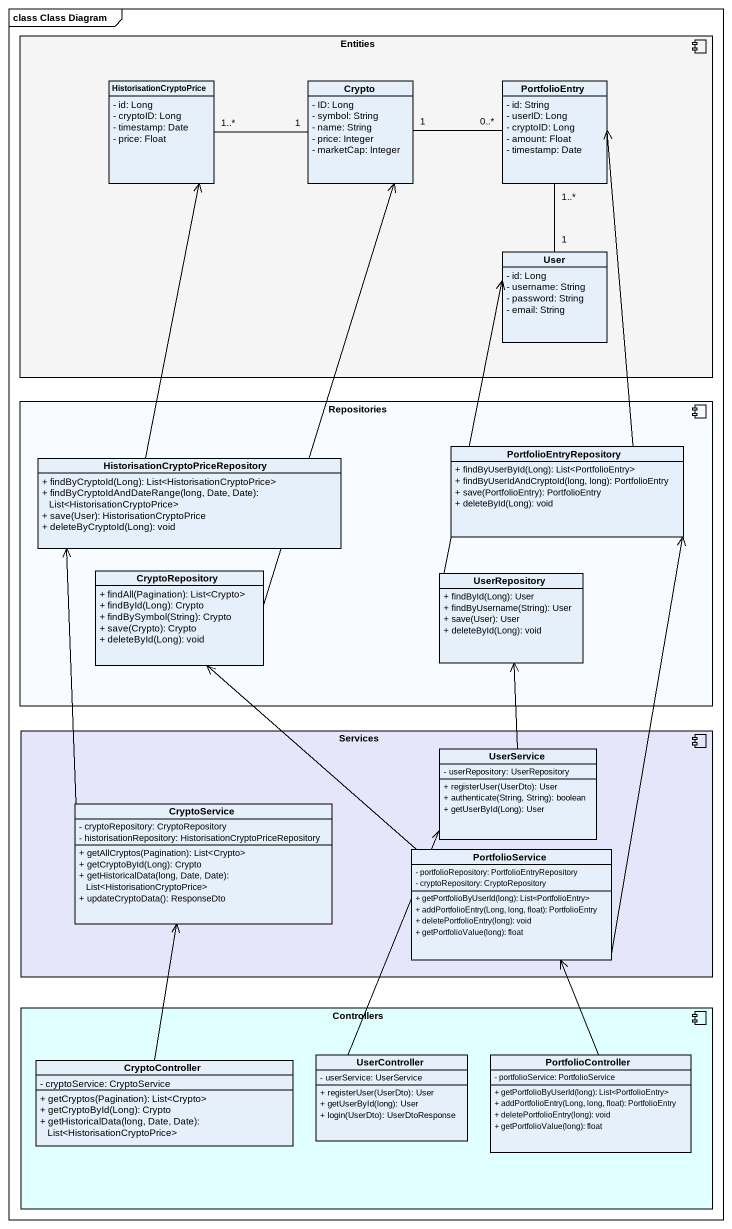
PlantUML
@startuml
mainframe class Class Diagram
hide circle
hide empty members
skinparam classAttributeIconSize 0
component Entities #F5F5F5 {
  class HistorisationCryptoPrice {
    - id: Long
    - cryptoID: Long
    - timestamp: Date
    - price: Float
  }
  class Crypto {
    - ID: Long
    - symbol: String
    - name: String
    - price: Integer
    - marketCap: Integer
  }
  class PortfolioEntry {
    - id: String
    - userID: Long
    - cryptoID: Long
    - amount: Float
    - timestamp: Date
  }
  class User {
    - id: Long
    - username: String
    - password: String
    - email: String
  }
}
component Repositories {
  class "HistorisationCryptoPriceRepository" as HistorisationCryptoPriceRepo {
    + findByCryptoId(Long): List<HistorisationCryptoPrice>
    + findByCryptoIdAndDateRange(long, Date, Date): List<HistorisationCryptoPrice>
    + save(User): HistorisationCryptoPrice
    + deleteByCryptoId(Long): void
  }
  class PortfolioEntryRepository {
    + findByUserById(Long): List<PortfolioEntry>
    + findByUserIdAndCryptoId(long, long): PortfolioEntry
    + save(PortfolioEntry): PortfolioEntry
    + deleteById(Long): void
  }
  class CryptoRepository {
    + findAll(Pagination): List<Crypto>
    + findById(Long): Crypto
    + findBySymbol(String): Crypto
    + save(Crypto): Crypto
    + deleteById(Long): void
  }
  class UserRepository {
    + findById(Long): User
    + findByUsername(String): User
    + save(User): User
    + deleteById(Long): void
  }
}
component Services #E6E6FA {
  class UserService {
    - userRepository: UserRepository
    + registerUser(UserDto): User
    + authenticate(String, String): boolean
    + getUserById(Long): User
  }
  class CryptoService {
    - cryptoRepository: CryptoRepository
    - historisationRepository: HistorisationCryptoPriceRepository
    + getAllCryptos(Pagination): List<Crypto>
    + getCryptoById(Long): Crypto
    + getHistoricalData(long, Date, Date): List<HistorisationCryptoPrice>
    + updateCryptoData(): ResponseDto
  }
  class PortfolioService {
    - portfolioRepository: PortfolioEntryRepository
    - cryptoRepository: CryptoRepository
    + getPortfolioByUserId(long): List<PortfolioEntry>
    + addPortfolioEntry(Long, long, float): PortfolioEntry
    + deletePortfolioEntry(long): void
    + getPortfolioValue(long): float
  }
}
component Controllers #E0FFFF {
  class CryptoController {
    - cryptoService: CryptoService
    + getCryptos(Pagination): List<Crypto>
    + getCryptoById(Long): Crypto
    + getHistoricalData(long, Date, Date): List<HistorisationCryptoPrice>
  }
  class UserController {
    - userService: UserService
    + registerUser(UserDto): User
    + getUserById(long): User
    + login(UserDto): UserDtoResponse
  }
  class PortfolioController {
    - portfolioService: PortfolioService
    + getPortfolioByUserId(long): List<PortfolioEntry>
    + addPortfolioEntry(Long, long, float): PortfolioEntry
    + deletePortfolioEntry(long): void
    + getPortfolioValue(long): float
  }
}
Crypto "1" -left- "1..*" HistorisationCryptoPrice
Crypto "1" -right- "0..*" PortfolioEntry
User "1" -up- "1..*" PortfolioEntry
HistorisationCryptoPriceRepo -up-> HistorisationCryptoPrice
PortfolioEntryRepository -up-> PortfolioEntry
CryptoRepository -up-> Crypto
UserRepository -up-> User
UserService -up-> UserRepository
CryptoService -up-> HistorisationCryptoPriceRepo
PortfolioService -up-> PortfolioEntryRepository
PortfolioService -up-> CryptoRepository
CryptoController -up-> CryptoService
UserController -up-> UserService
PortfolioController -up-> PortfolioService
@enduml
